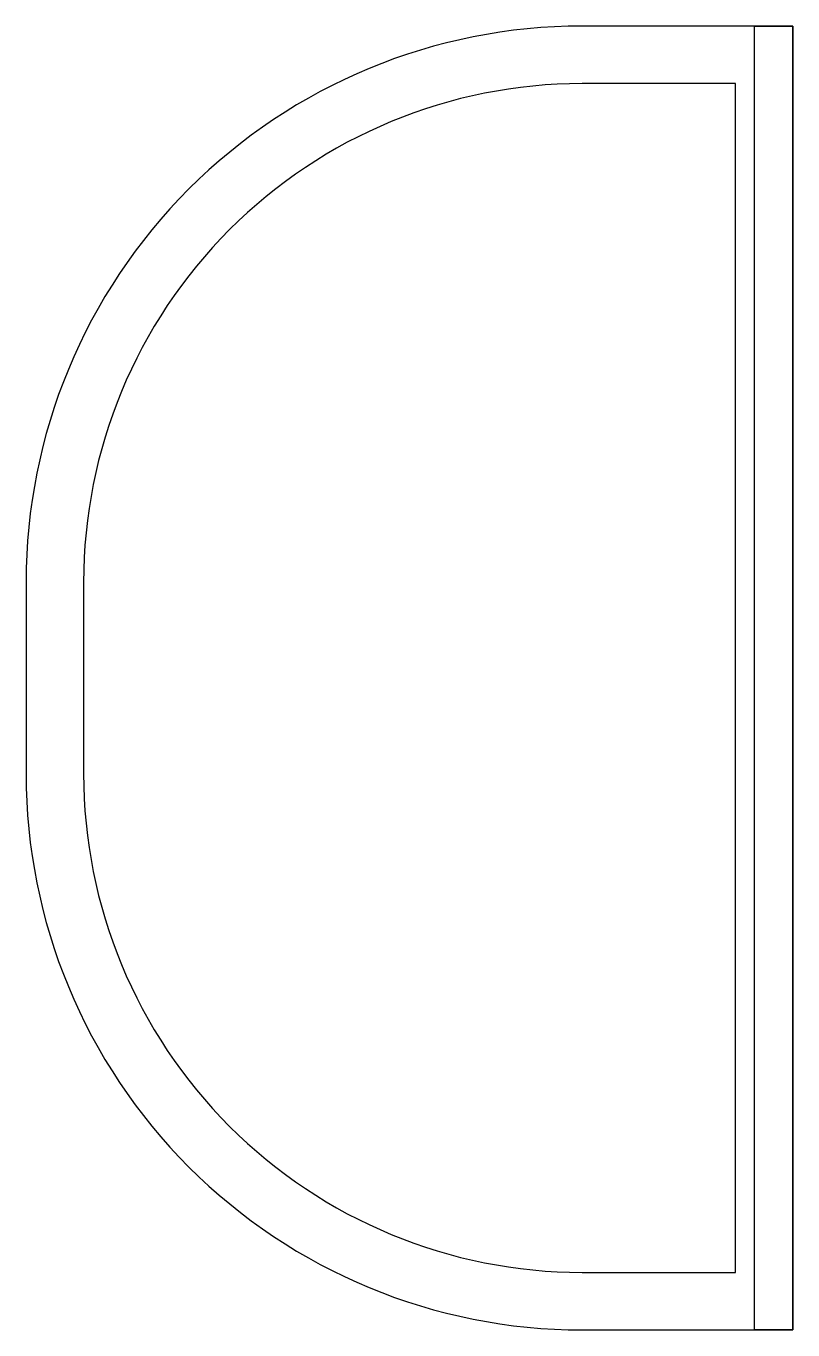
# Model space of a CAD drawing. Header units: millimetres. Extents: x 3.6 to 43.6, y -34 to 34.
import ezdxf

# ---------------------------------------------------------------- set-up
doc = ezdxf.new("R2010")
doc.units = ezdxf.units.MM
doc.layers.get('0').update_dxf_attribs({"linetype": 'CONTINUOUS'})

msp = doc.modelspace()

# ---------------------------------------------------------------- linework, layer by layer
msp.add_lwpolyline([(43.6, -34), (41.6, -34), (41.6, 34), (43.6, 34)], close=True)
for points in [[(3.6, -5, 0.414214), (32.6, -34), (43.6, -34), (43.6, 34), (32.6, 34, 0.414214), (3.6, 5)], [(32.6, 31, 0.414214), (6.6, 5), (6.6, -5, 0.414214), (32.6, -31), (40.6, -31), (40.6, 31)]]:
    msp.add_lwpolyline(points, format="xyb", close=True)

doc.saveas('drawing.dxf')
